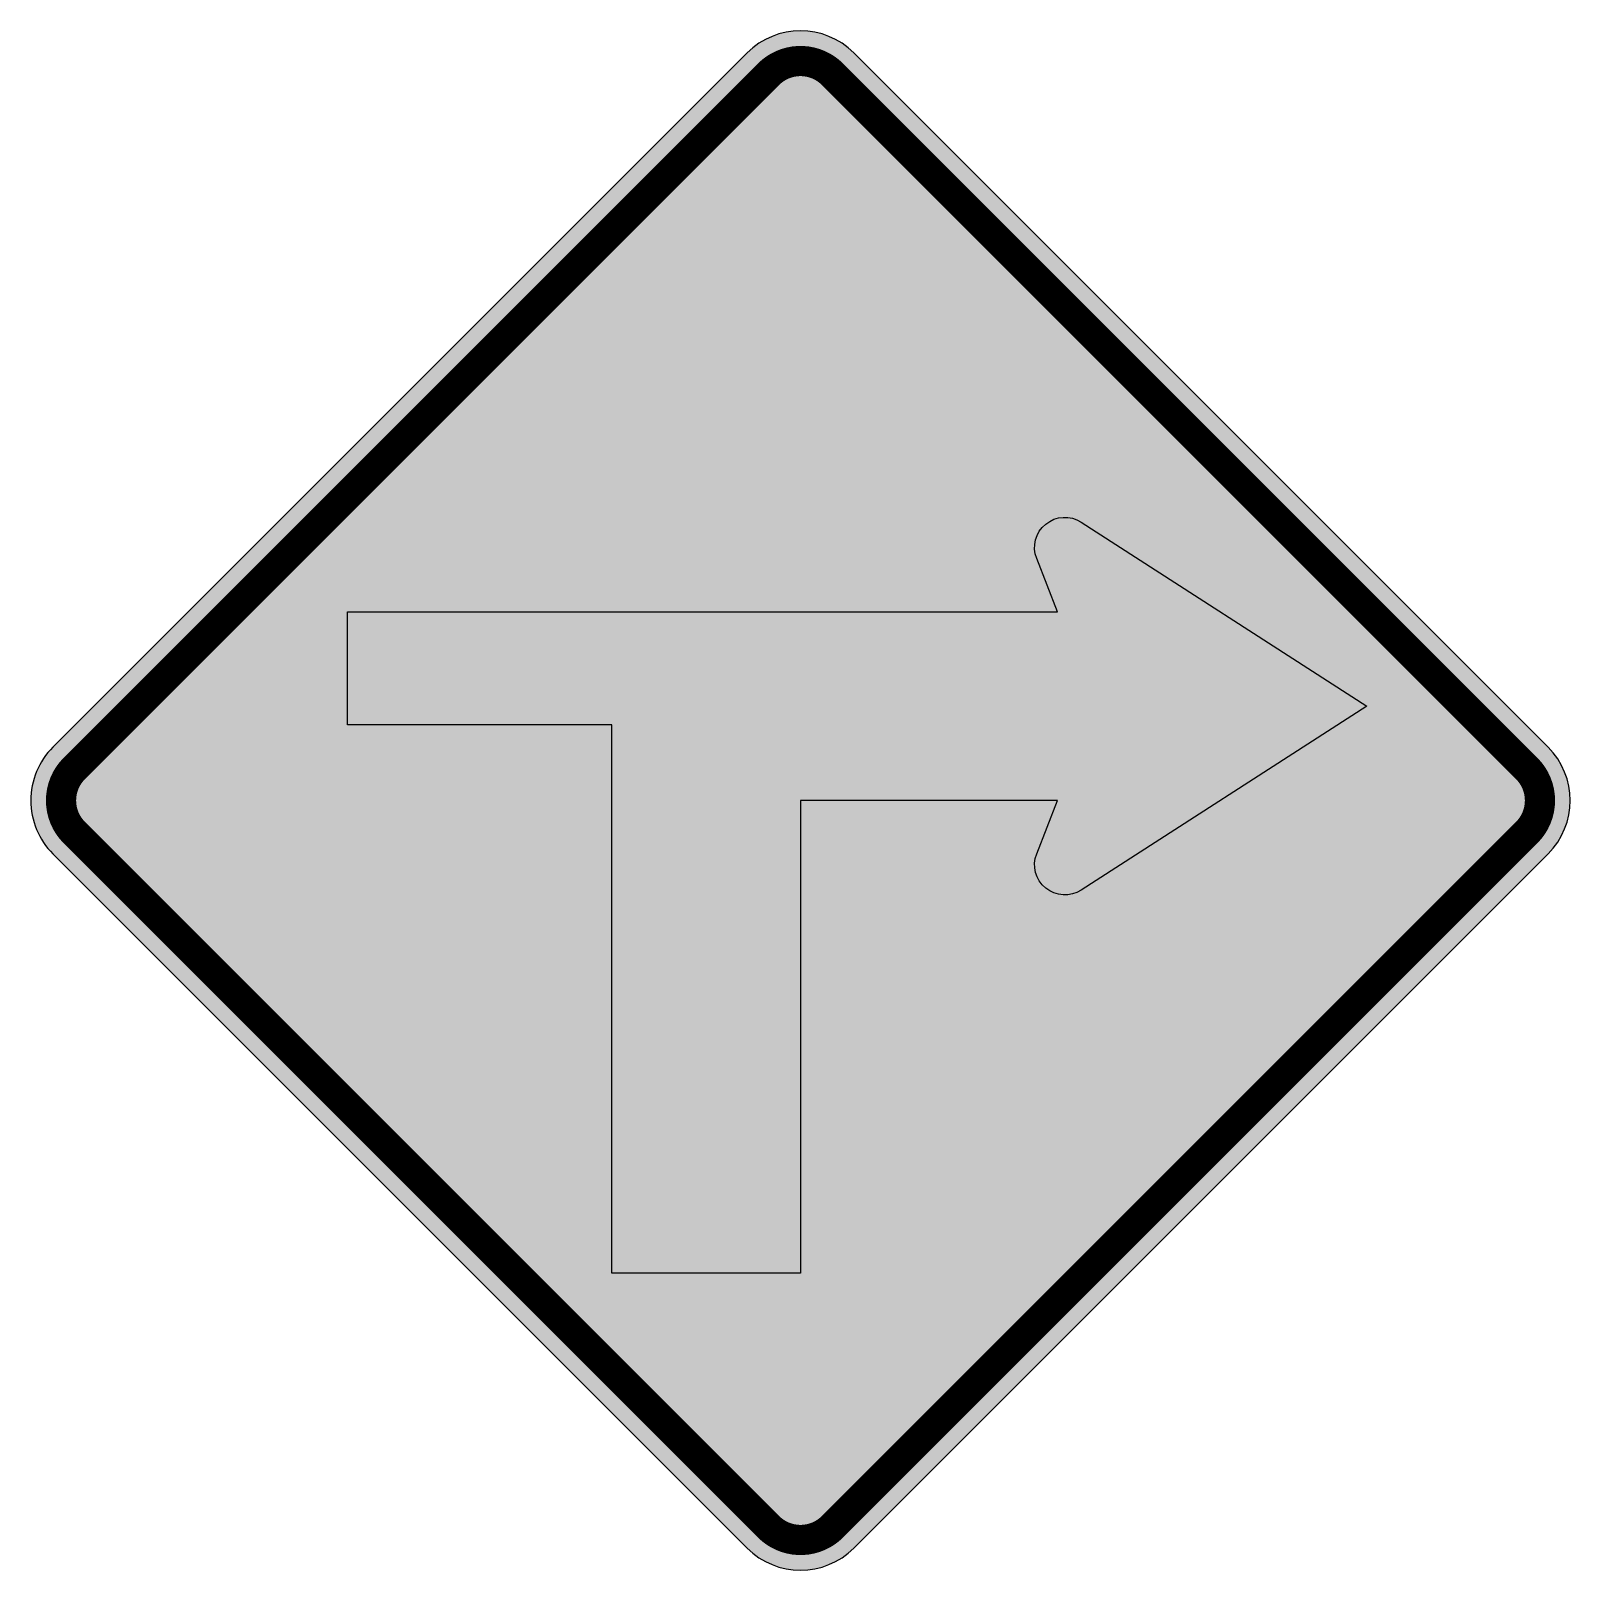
# Model space of a CAD drawing. Header units: millimetres. Extents: x -408 to 408, y -408 to 408.
import ezdxf

# ---------------------------------------------------------------- set-up
doc = ezdxf.new("R2010")
doc.units = ezdxf.units.MM
doc.header["$LTSCALE"] = 10
doc.header["$MEASUREMENT"] = 0
doc.layers.get('0').update_dxf_attribs({"linetype": 'CONTINUOUS'})

msp = doc.modelspace()

# ---------------------------------------------------------------- hatches: boundary and pattern name
h = msp.add_hatch(color=50)
h.dxf.hatch_style = 1
edge = h.paths.add_edge_path()
edge.add_line((28.28427124746186, -395.9797974644667), (395.9797974644667, -28.28427124746185))
edge.add_arc((367.6955262170048, 1.13686837721616e-14), 40, 315, 404.9999999999999)
edge.add_line((395.9797974644667, 28.2842712474619), (28.2842712474619, 395.9797974644666))
edge.add_arc((-6.252776074688882e-14, 367.6955262170048), 40.00000000000002, 44.99999999999989, 134.9999999999999)
edge.add_line((-28.28427124746194, 395.9797974644667), (-395.9797974644667, 28.28427124746196))
edge.add_arc((-367.6955262170048, 0), 39.99999999999999, 134.9999999999999, 224.9999999999999)
edge.add_line((-395.9797974644667, -28.28427124746183), (-28.28427124746196, -395.9797974644666))
edge.add_arc((0, -367.6955262170048), 40, 224.9999999999999, 314.9999999999999)
h = msp.add_hatch(color=256)
h.dxf.hatch_style = 1
edge = h.paths.add_edge_path()
edge.add_line((-2.842170943040401e-15, 0), (0, -250.4))
edge.add_line((0, -250.4), (-100, -250.4))
edge.add_line((-100, -250.4), (-99.99999999999997, 40.00000000000003))
edge.add_line((-99.99999999999999, 40.00000000000001), (-240, 40))
edge.add_line((-240, 40), (-240, 100))
edge.add_line((-240, 100), (136.096399708206, 100))
edge.add_line((136.096399708206, 100), (125.0953443404224, 128.1818181818182))
edge.add_arc((139.9999999999999, 134.0000000000001), 15.99999999999994, 57.22091933193241, 201.3236862634984, ccw=False)
edge.add_line((148.6624203821651, 147.4522292993634), (300, 50.00000000000001))
edge.add_line((300, 50), (148.6624203821656, -47.45222929936307))
edge.add_arc((140.0000000000002, -33.99999999999973), 16.00000000000011, 158.6763137365016, 302.77908066806833, ccw=False)
edge.add_line((125.0953443404226, -28.18181818181775), (136.0963997082059, 1.77635683940025e-14))
edge.add_line((136.0963997082059, 1.4210854715202e-14), (0, 0))

# ---------------------------------------------------------------- linework, layer by layer
at = {"flags": 128}
msp.add_lwpolyline([(28.28427124746186, -395.9797974644667), (395.9797974644667, -28.28427124746188, 0.414213562373095), (395.9797974644667, 28.2842712474619), (28.2842712474619, 395.9797974644666, 0.414213562373095), (-28.28427124746194, 395.9797974644667), (-395.9797974644666, 28.28427124746193, 0.414213562373095), (-395.9797974644667, -28.28427124746183), (-28.28427124746195, -395.9797974644666, 0.414213562373095)], format="xyb", close=True, dxfattribs=at)
at = {"const_width": 16, "flags": 128}
msp.add_lwpolyline([(16.9705627484771, -384.6660889654818), (384.6660889654818, -16.9705627484771, 0.4142135623730951), (384.6660889654818, 16.97056274847719), (16.9705627484771, 384.6660889654819, 0.4142135623730951), (-16.97056274847712, 384.6660889654819), (-384.6660889654819, 16.97056274847719, 0.4142135623730951), (-384.6660889654819, -16.9705627484771), (-16.97056274847725, -384.6660889654819, 0.4142135623730951), (16.9705627484771, -384.6660889654818, 0.4142135623730951)], format="xyb", dxfattribs=at)
msp.add_lwpolyline([(-2.842170943040401e-15, 0), (0, -250.4), (-100, -250.4), (-99.99999999999999, 40.00000000000001), (-240, 40), (-240, 100), (136.096399708206, 100), (125.0953443404224, 128.1818181818182, -0.727227853701025), (148.6624203821651, 147.4522292993634), (300, 50), (148.6624203821656, -47.45222929936306, -0.7272278537010302), (125.0953443404226, -28.18181818181775), (136.0963997082059, 1.4210854715202e-14)], format="xyb", close=True)

doc.saveas('drawing.dxf')
